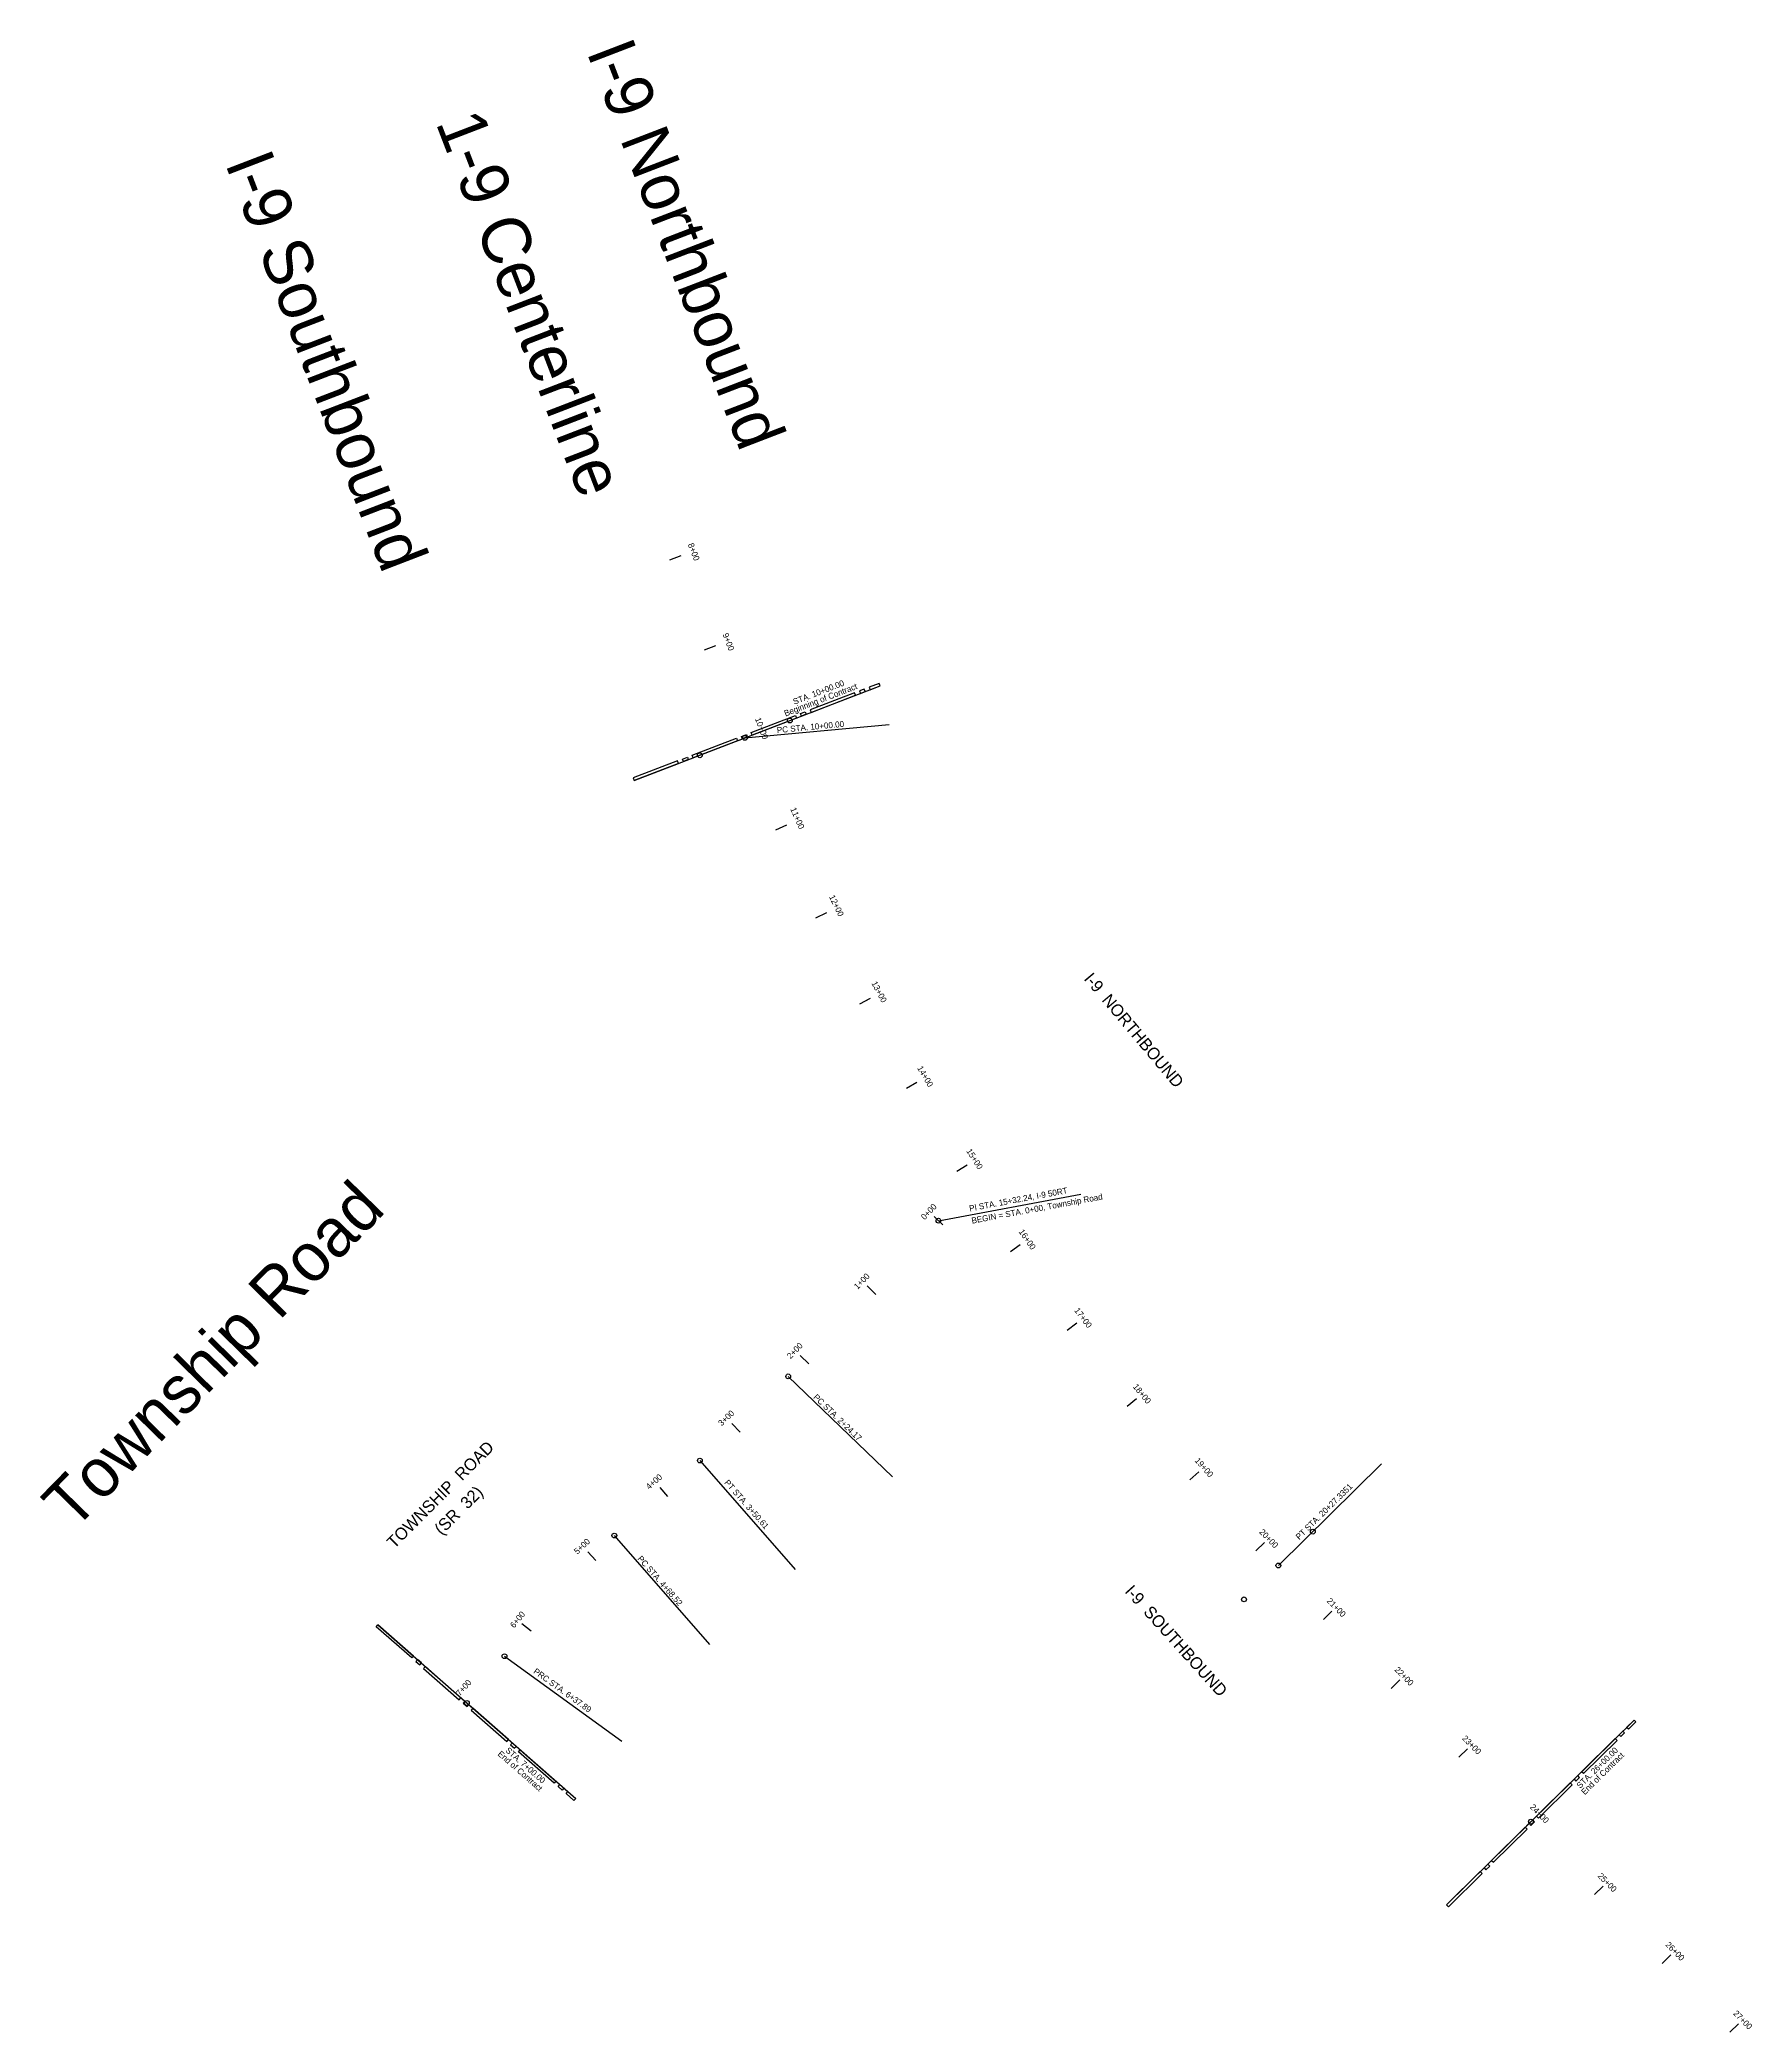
# Model space of a CAD drawing. Extents: x 99167 to 100941, y 99510 to 101574.
import ezdxf

# ---------------------------------------------------------------- set-up
doc = ezdxf.new("R2010")
doc.units = 0
for name, color, linetype in [('Default', 7, 'Continuous'), ('Plan Prop Alignment Text', 7, 'Continuous'), ('Plan Prop Alignment Ticks', 7, 'Continuous'), ('Plan Prop Boundary RW', 7, 'Continuous'), ('Plan Prop Guardrail', 7, 'Continuous'), ('Plan Prop Roadway Roadway edge', 7, 'Continuous'), ('Plan Prop Roadway Shoulder', 7, 'Continuous'), ('Xsec Grid', 7, 'Continuous')]:
    doc.layers.add(name, color=color, linetype=linetype)

msp = doc.modelspace()

# ---------------------------------------------------------------- linework, layer by layer
at = {"layer": 'Plan Prop Alignment Text'}
msp.add_line((99648.7, 99899.3), (99770.3, 99811.4), dxfattribs=at)
for centre in [(99944.4, 100868.7), (99851.1, 100832.7), (100098.3, 100350.5), (99942.7, 100189.2), (99851.2, 100102), (99762.5, 100024.3), (100486.2, 100028.4), (100450.5, 99993.3), (100414.9, 99958.2), (99648.7, 99899.3)]:
    msp.add_circle(centre, 2.5, dxfattribs=at)
at = {"layer": 'Plan Prop Alignment Ticks'}
for p, q in [((99820.1, 101035.1), (99831.8, 101039.6)), ((99856, 100941.8), (99867.7, 100946.3)), ((99891.9, 100848.5), (99903.6, 100852.9)), ((99929.8, 100755.6), (99941.2, 100760.6)), ((99971.3, 100664.4), (99982.6, 100669.8)), ((100027.5, 100580.8), (100016.5, 100574.9)), ((100017.6, 100575.5), (100026.4, 100580.2)), ((100076, 100493.6), (100065.2, 100487.3)), ((100117.3, 100401.7), (100127.9, 100408.4)), ((100093.8, 100354.9), (100102.8, 100346.2)), ((100183.1, 100325.4), (100172.9, 100318.2)), ((100024.4, 100282.9), (100033.4, 100274.2)), ((100231.7, 100237.1), (100241.7, 100244.6)), ((99954.9, 100210.9), (99963.9, 100202.2)), ((100293.7, 100158.3), (100303.4, 100166.2)), ((99893, 100131.4), (99884.4, 100140.5)), ((100368.2, 100090.4), (100358.8, 100082.1)), ((99818.1, 100064.7), (99809.9, 100074.1)), ((99735, 100007.6), (99743.5, 99998.5)), ((100427, 100008.6), (100436, 100017.2)), ((100506, 99946), (100497.1, 99937.2)), ((99666.8, 99933.3), (99676.5, 99925.5)), ((100567.3, 99866), (100576.2, 99874.7)), ((99605.1, 99855), (99614.5, 99846.8)), ((100637.5, 99794.7), (100646.4, 99803.5)), ((100707.7, 99723.5), (100716.6, 99732.3)), ((100777.9, 99652.3), (100786.8, 99661.1)), ((100848.1, 99581.1), (100857, 99589.9)), ((100918.3, 99509.9), (100927.2, 99518.6))]:
    msp.add_line(p, q, dxfattribs=at)
at = {"layer": 'Plan Prop Guardrail'}
for centre in [(99897.8, 100850.7), (99609.8, 99850.9), (100712.1, 99727.9)]:
    msp.add_circle(centre, 2.5, dxfattribs=at)
at = {"layer": 'Plan Prop Roadway Shoulder'}
for p, q in [((99783.2, 100806.6), (100037.8, 100904.6)), ((100011.3, 100897.3), (99965.5, 100879.7)), ((99966.5, 100877.1), (100012.3, 100894.8)), ((100012.3, 100894.8), (100011.3, 100897.3)), ((100021.5, 100901.2), (100016.4, 100899.3)), ((100016.4, 100899.3), (100017.4, 100896.7)), ((100017.4, 100896.7), (100022.5, 100898.7)), ((100022.5, 100898.7), (100021.5, 100901.2)), ((100036.8, 100907.1), (100026.6, 100903.2)), ((100026.6, 100903.2), (100027.6, 100900.6)), ((100027.6, 100900.6), (100037.8, 100904.6)), ((100037.8, 100904.6), (100036.8, 100907.1)), ((99904.4, 100856.2), (99950.2, 100873.8)), ((99951.2, 100871.3), (99905.4, 100853.6)), ((99950.2, 100873.8), (99951.2, 100871.3)), ((99955.3, 100875.8), (99960.4, 100877.7)), ((99956.3, 100873.2), (99955.3, 100875.8)), ((99961.4, 100875.2), (99956.3, 100873.2)), ((99960.4, 100877.7), (99961.4, 100875.2)), ((99965.5, 100879.7), (99966.5, 100877.1)), ((99843.3, 100832.7), (99889.1, 100850.3)), ((99890.1, 100847.8), (99844.3, 100830.1)), ((99889.1, 100850.3), (99890.1, 100847.8)), ((99894.2, 100852.3), (99899.3, 100854.2)), ((99895.2, 100849.7), (99894.2, 100852.3)), ((99900.3, 100851.7), (99895.2, 100849.7)), ((99899.3, 100854.2), (99900.3, 100851.7)), ((99905.4, 100853.6), (99904.4, 100856.2)), ((99907.9, 100854.6), (99913, 100856.6)), ((99907.9, 100854.6), (99913, 100856.6)), ((99828.1, 100826.8), (99782.2, 100809.2)), ((99829, 100824.3), (99828.1, 100826.8)), ((99833.1, 100828.8), (99838.2, 100830.7)), ((99834.1, 100826.2), (99833.1, 100828.8)), ((99839.2, 100828.2), (99834.1, 100826.2)), ((99838.2, 100830.7), (99839.2, 100828.2)), ((99844.3, 100830.1), (99843.3, 100832.7)), ((99782.2, 100809.2), (99783.2, 100806.6)), ((99783.2, 100806.6), (99829, 100824.3)), ((99829, 100824.3), (99783.2, 100806.6)), ((99783.2, 100806.6), (99829, 100824.3)), ((99515.8, 99929.9), (99517.6, 99931.9)), ((99552.7, 99897.5), (99515.8, 99929.9)), ((99517.6, 99931.9), (99554.5, 99899.5)), ((99554.5, 99899.5), (99517.6, 99931.9)), ((99517.6, 99931.9), (99554.5, 99899.5)), ((99517.6, 99931.9), (99722.5, 99751.9)), ((99554.5, 99899.5), (99552.7, 99897.5)), ((99558.6, 99895.9), (99556.8, 99893.9)), ((99556.8, 99893.9), (99560.9, 99890.3)), ((99562.7, 99892.3), (99558.6, 99895.9)), ((99560.9, 99890.3), (99562.7, 99892.3)), ((99566.8, 99888.7), (99565, 99886.7)), ((99565, 99886.7), (99601.8, 99854.3)), ((99603.6, 99856.3), (99566.8, 99888.7)), ((99601.8, 99854.3), (99603.6, 99856.3)), ((99607.7, 99852.7), (99605.9, 99850.7)), ((99605.9, 99850.7), (99610, 99847.1)), ((99611.8, 99849.1), (99607.7, 99852.7)), ((99610, 99847.1), (99611.8, 99849.1)), ((99615.9, 99845.5), (99614.1, 99843.5)), ((99614.1, 99843.5), (99651, 99811.1)), ((99652.8, 99813.1), (99615.9, 99845.5)), ((99618, 99843.7), (99622.1, 99840.1)), ((99618, 99843.7), (99622.1, 99840.1)), ((100624.7, 99641.8), (100819, 99833.2)), ((100803.4, 99817.9), (100807.3, 99821.7)), ((100805.3, 99816), (100803.4, 99817.9)), ((100809.2, 99819.8), (100805.3, 99816)), ((100807.3, 99821.7), (100809.2, 99819.8)), ((100811.2, 99825.6), (100819, 99833.2)), ((100813.1, 99823.6), (100811.2, 99825.6)), ((100820.9, 99831.3), (100813.1, 99823.6)), ((100819, 99833.2), (100820.9, 99831.3)), ((99651, 99811.1), (99652.8, 99813.1)), ((99656.9, 99809.5), (99655.1, 99807.5)), ((99655.1, 99807.5), (99659.2, 99803.9)), ((99661, 99805.9), (99656.9, 99809.5)), ((99659.2, 99803.9), (99661, 99805.9)), ((99663.3, 99800.3), (99665.1, 99802.3)), ((99700.2, 99767.9), (99663.3, 99800.3)), ((99665.1, 99802.3), (99702, 99769.9)), ((100764.6, 99779.6), (100799.5, 99814.1)), ((100801.5, 99812.1), (100766.5, 99777.7)), ((100799.5, 99814.1), (100801.5, 99812.1)), ((100760.7, 99775.8), (100756.8, 99771.9)), ((100758.7, 99770), (100762.6, 99773.8)), ((100762.6, 99773.8), (100760.7, 99775.8)), ((100766.5, 99777.7), (100764.6, 99779.6)), ((99702, 99769.9), (99700.2, 99767.9)), ((99704.3, 99764.3), (99706.1, 99766.3)), ((99708.4, 99760.7), (99704.3, 99764.3)), ((99706.1, 99766.3), (99710.2, 99762.7)), ((99710.2, 99762.7), (99708.4, 99760.7)), ((99712.5, 99757.1), (99714.3, 99759.1)), ((99720.7, 99749.9), (99712.5, 99757.1)), ((99714.3, 99759.1), (99722.5, 99751.9)), ((100752.9, 99768.1), (100718, 99733.7)), ((100719.9, 99731.7), (100754.8, 99766.2)), ((100754.8, 99766.2), (100752.9, 99768.1)), ((100756.8, 99771.9), (100758.7, 99770)), ((99722.5, 99751.9), (99720.7, 99749.9)), ((100718, 99733.7), (100719.9, 99731.7)), ((100719.9, 99735.6), (100723.8, 99739.4)), ((100719.9, 99735.6), (100723.8, 99739.4)), ((100706.3, 99722.2), (100671.3, 99687.7)), ((100673.3, 99685.8), (100708.2, 99720.2)), ((100708.2, 99720.2), (100706.3, 99722.2)), ((100714.1, 99729.8), (100710.2, 99726)), ((100710.2, 99726), (100712.1, 99724.1)), ((100712.1, 99724.1), (100716, 99727.9)), ((100716, 99727.9), (100714.1, 99729.8)), ((100624.7, 99641.8), (100659.7, 99676.2)), ((100659.7, 99676.2), (100624.7, 99641.8)), ((100624.7, 99641.8), (100659.7, 99676.2)), ((100661.6, 99674.3), (100626.6, 99639.8)), ((100659.7, 99676.2), (100661.6, 99674.3)), ((100667.5, 99683.9), (100663.6, 99680.1)), ((100663.6, 99680.1), (100665.5, 99678.1)), ((100665.5, 99678.1), (100669.4, 99681.9)), ((100669.4, 99681.9), (100667.5, 99683.9)), ((100671.3, 99687.7), (100673.3, 99685.8)), ((100626.6, 99639.8), (100624.7, 99641.8))]:
    msp.add_line(p, q, dxfattribs=at)
at = {"layer": 'Xsec Grid'}
for p, q in [((99897.8, 100850.7), (100047.1, 100864.7)), ((100098.3, 100350.5), (100245.7, 100377.9)), ((99942.7, 100189.2), (100050.6, 100085)), ((99851.2, 100102), (99950, 99989.1)), ((100450.5, 99993.3), (100557.4, 100098.6)), ((99762.5, 100024.3), (99861.3, 99911.4)), ((99648.7, 99899.3), (99770.3, 99811.4))]:
    msp.add_line(p, q, dxfattribs=at)

# ---------------------------------------------------------------- texts
at = {"layer": 'Default'}
for s, rotation, p in [('I-9\xa0\xa0NORTHBOUND', 310, (100248.4, 100600.8)), ('TOWNSHIP\xa0 ROAD', 45, (99534.5, 100010.2)), ('(SR\xa0 32)', 45, (99583.6, 100024.1)), ('I-9\xa0\xa0SOUTHBOUND', 312, (100290.6, 99966))]:
    msp.add_text(s, height=12.5, rotation=rotation, dxfattribs=at).set_placement(p)
at = {"layer": 'Plan Prop Boundary RW'}
for s, rotation, p in [('8+00', 291.0393, (99838.6, 101051.1)), ('9+00', 291.0393, (99874.5, 100957.8)), ('10+00', 291.0393, (99908.1, 100870.4)), ('11+00', 293.6629, (99944.7, 100777)), ('12+00', 295.7796, (99984.8, 100686.1)), ('13+00', 297.9148, (100028.7, 100596.5)), ('14+00', 300.2067, (100076.1, 100508.6)), ('15+00', 302.5821, (100126.9, 100422.7)), ('0+00', 46.0449, (100084, 100350.9)), ('16+00', 304.9392, (100181.1, 100339)), ('1+00', 46.0449, (100014.6, 100278.9)), ('17+00', 307.1566, (100238.7, 100257.4)), ('2+00', 46.0449, (99945.2, 100206.9)), ('18+00', 309.4526, (100299.4, 100178.3)), ('3+00', 43.0692, (99873.7, 100137.4)), ('19+00', 311.6658, (100363.4, 100101.6)), ('4+00', 41.2155, (99798.6, 100071.6)), ('20+00', 314.0355, (100430.2, 100027.5)), ('5+00', 43.2381, (99724.3, 100004.5)), ('21+00', 314.5841, (100500.1, 99956)), ('6+00', 51.2547, (99658.8, 99928)), ('22+00', 314.5841, (100570.3, 99884.8)), ('7+00', 48.7001, (99602.6, 99857.6)), ('23+00', 314.5841, (100640.4, 99813.6)), ('24+00', 314.5841, (100710.6, 99742.4)), ('25+00', 314.5841, (100780.8, 99671.1)), ('26+00', 314.5841, (100851, 99599.9)), ('27+00', 314.5841, (100921.2, 99528.7))]:
    msp.add_text(s, height=6.25, rotation=rotation, dxfattribs=at).set_placement(p)
at = {"layer": 'Plan Prop Roadway Roadway edge'}
for s, rotation, p in [('I-9 Northbound', 291.0393, (99733.4, 101561.7)), ('1-9 Centerline', 291.0393, (99577.1, 101488.2)), ('I-9 Southbound', 291.0393, (99358.9, 101446.1)), ('Township Road', 45.6472, (99202.1, 100028.3))]:
    msp.add_text(s, height=50, rotation=rotation, dxfattribs=at).set_placement(p)
at = {"layer": 'Plan Prop Roadway Shoulder'}
for s, rotation, p in [('STA. 10+00.00', 21.0393, (99949.1, 100885)), ('Beginning of Contract', 21.0393, (99939.9, 100872.8)), ('End of Contract', 318.7001, (99641.1, 99797.2)), ('STA. 7+00.00', 318.7001, (99649.2, 99800.9)), ('STA. 26+00.00', 44.5841, (100763.1, 99761.9)), ('End of Contract', 44.5841, (100767.9, 99755.3))]:
    msp.add_text(s, height=6.25, rotation=rotation, dxfattribs=at).set_placement(p)
at = {"layer": 'Xsec Grid'}
for s, rotation, p in [('PC STA. 10+00.00', 5.3596, (99931.2, 100855.6)), ('PI STA. 15+32.24, I-9 50RT', 10.5185, (100130.8, 100360.1)), ('BEGIN = STA. 0+00, Township Road', 10.5185, (100133.2, 100347.4)), ('PC STA. 2+24.17', 316.0449, (99968.2, 100167)), ('PT STA. 3+50.61', 311.2155, (99876.1, 100078.8)), ('PT STA. 20+27.3351', 44.5841, (100472.1, 100019.5)), ('PC STA. 4+68.52', 311.2155, (99786.1, 100000)), ('PRC STA. 6+37.89', 324.1539, (99678.1, 99882.3))]:
    msp.add_text(s, height=6.25, rotation=rotation, dxfattribs=at).set_placement(p)

doc.saveas('drawing.dxf')
